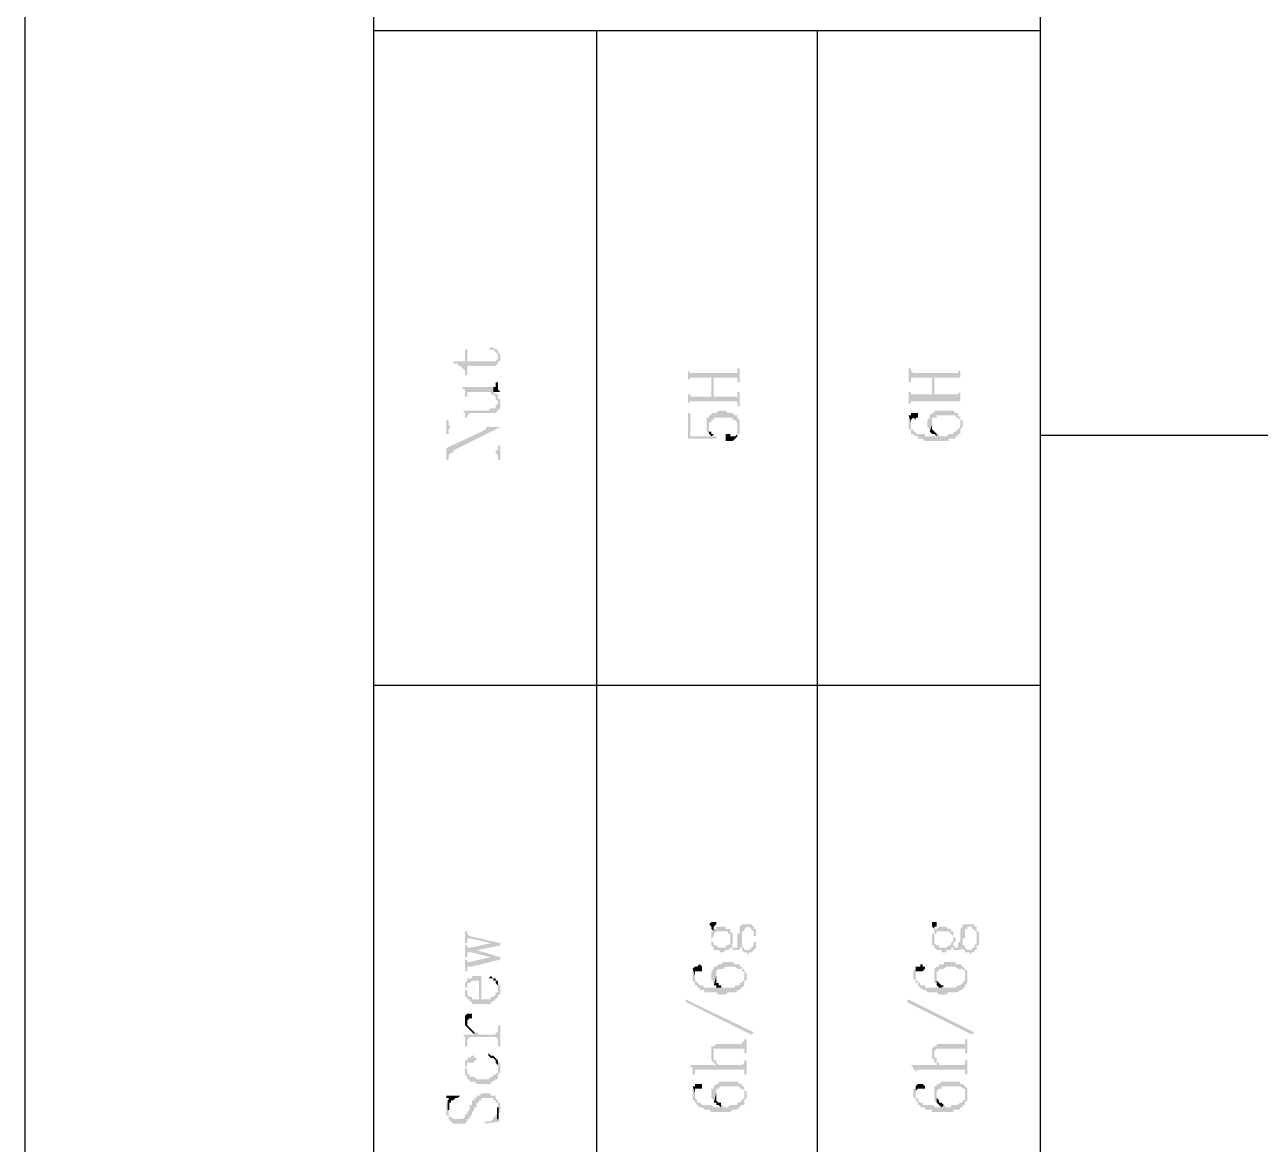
# Model space of a CAD drawing. Header units: inches. Extents: x 3613 to 8393, y -2205 to -794.
# Drawn here: x 3613.22 to 3636.98, y -2041.01 to -2019.47 of the extents above; entities that cross this region are included whole.
import ezdxf

# ---------------------------------------------------------------- set-up
doc = ezdxf.new("R2010")
doc.units = ezdxf.units.IN
doc.header["$MEASUREMENT"] = 0

msp = doc.modelspace()

# ---------------------------------------------------------------- hatches: boundary and pattern name
at = {"transparency": 33554559}
for points in [[(3621.462, -2025.949), (3621.462, -2025.994), (3621.552, -2025.994), (3621.552, -2026.039), (3621.598, -2026.039), (3621.643, -2026.084), (3621.643, -2026.084), (3621.688, -2026.129), (3621.688, -2026.22), (3621.733, -2026.22), (3621.733, -2026.039), (3622.274, -2026.039), (3622.32, -2025.994), (3622.32, -2025.859), (3622.32, -2025.904), (3622.32, -2025.904), (3622.274, -2025.949), (3621.733, -2025.949), (3621.733, -2025.723), (3621.688, -2025.723), (3621.688, -2025.949)], [(3622.139, -2025.723), (3622.229, -2025.723), (3622.274, -2025.768), (3622.274, -2025.768), (3622.32, -2025.813), (3622.32, -2025.994), (3622.32, -2025.949), (3622.365, -2025.949), (3622.365, -2025.859), (3622.365, -2025.813), (3622.32, -2025.768), (3622.32, -2025.723), (3622.274, -2025.723), (3622.229, -2025.678), (3622.184, -2025.678)], [(3625.975, -2026.084), (3625.975, -2026.355), (3625.975, -2026.31), (3625.975, -2026.31), (3626.02, -2026.265), (3626.427, -2026.265), (3626.427, -2026.626), (3626.472, -2026.265), (3626.923, -2026.265), (3626.923, -2026.31), (3626.923, -2026.355), (3626.968, -2026.355), (3626.968, -2026.084), (3626.923, -2026.084), (3626.923, -2026.129), (3626.923, -2026.175), (3626.02, -2026.175), (3625.975, -2026.129)], [(3630.218, -2026.084), (3630.218, -2026.355), (3630.263, -2026.355), (3630.263, -2026.265), (3630.669, -2026.265), (3630.669, -2026.581), (3630.714, -2026.265), (3631.211, -2026.265), (3631.211, -2026.355), (3631.211, -2026.084), (3631.211, -2026.129), (3631.166, -2026.129), (3631.166, -2026.175), (3630.308, -2026.175), (3630.263, -2026.129), (3630.263, -2026.084), (3630.263, -2026.084)], [(3622.229, -2026.445), (3622.229, -2026.536), (3622.365, -2026.536), (3622.32, -2026.49), (3622.32, -2026.445), (3622.32, -2026.355), (3622.274, -2026.355), (3622.274, -2026.4), (3622.274, -2026.445), (3622.274, -2026.445)], [(3625.975, -2026.536), (3625.975, -2026.806), (3625.975, -2026.761), (3625.975, -2026.761), (3626.02, -2026.716), (3626.923, -2026.716), (3626.923, -2026.806), (3626.968, -2026.806), (3626.968, -2026.536), (3626.923, -2026.536), (3626.923, -2026.581), (3626.923, -2026.626), (3626.472, -2026.626), (3626.472, -2026.265), (3626.427, -2026.626), (3626.02, -2026.626), (3626.02, -2026.581), (3625.975, -2026.581), (3625.975, -2026.536)], [(3630.218, -2026.536), (3630.218, -2026.761), (3630.263, -2026.761), (3630.263, -2026.716), (3631.211, -2026.716), (3631.211, -2026.761), (3631.211, -2026.536), (3631.211, -2026.536), (3631.166, -2026.581), (3630.714, -2026.581), (3630.714, -2026.265), (3630.669, -2026.581), (3630.263, -2026.581), (3630.263, -2026.536), (3630.263, -2026.536)], [(3621.643, -2026.445), (3621.643, -2026.49), (3621.688, -2026.49), (3621.688, -2026.536), (3621.688, -2026.626), (3621.733, -2026.626), (3621.733, -2026.581), (3621.733, -2026.536), (3622.184, -2026.536), (3622.184, -2026.581), (3622.229, -2026.581), (3622.274, -2026.626), (3622.274, -2026.671), (3622.274, -2026.671), (3622.32, -2026.716), (3622.32, -2026.761), (3622.32, -2026.581), (3622.274, -2026.581), (3622.229, -2026.536), (3622.229, -2026.445)], [(3621.643, -2026.897), (3621.643, -2026.897), (3621.688, -2026.942), (3621.688, -2026.987), (3621.688, -2027.032), (3621.733, -2027.032), (3621.733, -2026.987), (3621.733, -2026.987), (3621.778, -2026.942), (3622.274, -2026.942), (3622.32, -2026.897), (3622.32, -2026.897), (3622.365, -2026.852), (3622.365, -2026.761), (3622.365, -2026.671), (3622.32, -2026.671), (3622.32, -2026.626), (3622.32, -2026.581), (3622.32, -2026.761), (3622.32, -2026.761), (3622.274, -2026.806), (3622.274, -2026.852), (3622.184, -2026.852), (3622.139, -2026.897)], [(3621.327, -2027.077), (3621.327, -2027.348), (3621.372, -2027.348), (3621.372, -2027.258), (3621.372, -2027.258), (3621.417, -2027.213), (3622.094, -2027.213), (3622.094, -2027.258), (3622.365, -2027.213), (3621.417, -2027.213), (3621.372, -2027.167), (3621.372, -2027.077)], [(3625.975, -2026.942), (3625.975, -2027.438), (3626.517, -2027.438), (3626.517, -2027.393), (3626.472, -2027.393), (3626.472, -2027.348), (3626.427, -2027.393), (3626.02, -2027.393), (3626.02, -2026.942)], [(3626.336, -2027.167), (3626.336, -2027.213), (3626.336, -2027.303), (3626.336, -2027.303), (3626.382, -2027.348), (3626.382, -2027.167), (3626.382, -2027.122), (3626.427, -2027.122), (3626.427, -2027.077), (3626.472, -2027.077), (3626.472, -2027.032), (3626.833, -2027.032), (3626.833, -2027.077), (3626.878, -2027.077), (3626.923, -2027.122), (3626.923, -2027.167), (3626.923, -2027.348), (3626.968, -2027.348), (3626.968, -2027.258), (3626.968, -2027.167), (3626.968, -2027.077), (3626.968, -2027.077), (3626.923, -2027.032), (3626.923, -2026.987), (3626.878, -2026.987), (3626.833, -2026.942), (3626.743, -2026.942), (3626.697, -2026.897), (3626.562, -2026.897), (3626.517, -2026.942), (3626.427, -2026.942), (3626.427, -2026.987), (3626.382, -2026.987), (3626.382, -2027.032), (3626.336, -2027.032), (3626.336, -2027.122), (3626.336, -2027.122)], [(3630.218, -2026.987), (3630.263, -2027.122), (3630.263, -2027.077), (3630.263, -2027.077), (3630.308, -2027.032), (3630.308, -2027.032), (3630.353, -2027.077), (3630.353, -2027.032), (3630.398, -2027.032), (3630.398, -2026.987), (3630.398, -2026.942), (3630.263, -2026.942), (3630.263, -2026.987)], [(3630.218, -2027.122), (3630.218, -2027.213), (3630.218, -2027.258), (3630.263, -2027.258), (3630.263, -2027.348), (3630.308, -2027.348), (3630.353, -2027.393), (3630.398, -2027.393), (3630.398, -2027.438), (3630.489, -2027.438), (3630.534, -2027.483), (3630.985, -2027.483), (3630.985, -2027.438), (3631.12, -2027.438), (3631.12, -2027.393), (3631.166, -2027.393), (3631.166, -2027.348), (3631.211, -2027.348), (3631.211, -2027.167), (3631.211, -2027.213), (3631.211, -2027.213), (3631.166, -2027.258), (3631.166, -2027.258), (3631.12, -2027.303), (3631.075, -2027.303), (3631.075, -2027.348), (3630.985, -2027.348), (3630.94, -2027.393), (3630.804, -2027.393), (3630.804, -2027.348), (3630.759, -2027.348), (3630.759, -2027.393), (3630.534, -2027.393), (3630.534, -2027.348), (3630.353, -2027.348), (3630.353, -2027.303), (3630.308, -2027.303), (3630.308, -2027.258), (3630.263, -2027.258), (3630.263, -2027.167), (3630.263, -2027.122), (3630.218, -2026.987), (3630.218, -2027.077), (3630.218, -2027.077)], [(3630.579, -2027.167), (3630.579, -2027.213), (3630.579, -2027.213), (3630.624, -2027.258), (3630.624, -2027.303), (3630.624, -2027.303), (3630.669, -2027.167), (3630.669, -2027.122), (3630.669, -2027.032), (3630.759, -2027.032), (3630.759, -2026.987), (3631.12, -2026.987), (3631.12, -2027.032), (3631.166, -2027.032), (3631.211, -2027.077), (3631.211, -2027.122), (3631.211, -2027.303), (3631.211, -2027.258), (3631.256, -2027.213), (3631.256, -2027.167), (3631.256, -2027.077), (3631.211, -2027.077), (3631.211, -2027.032), (3631.211, -2027.032), (3631.166, -2026.987), (3631.166, -2026.942), (3631.12, -2026.942), (3631.075, -2026.897), (3630.714, -2026.897), (3630.714, -2026.942), (3630.669, -2026.942), (3630.624, -2026.987), (3630.624, -2027.032), (3630.579, -2027.077), (3630.579, -2027.122)], [(3621.327, -2027.619), (3621.327, -2027.844), (3621.372, -2027.844), (3621.372, -2027.754), (3621.372, -2027.754), (3621.417, -2027.709), (3621.462, -2027.664), (3622.365, -2027.213), (3622.094, -2027.258)], [(3626.382, -2027.348), (3626.382, -2027.348), (3626.427, -2027.393), (3626.427, -2027.393), (3626.472, -2027.348), (3626.427, -2027.348), (3626.427, -2027.303), (3626.382, -2027.303), (3626.382, -2027.213), (3626.382, -2027.213)], [(3626.697, -2027.438), (3626.697, -2027.483), (3626.833, -2027.483), (3626.878, -2027.438), (3626.878, -2027.438), (3626.923, -2027.393), (3626.923, -2027.213), (3626.923, -2027.258), (3626.923, -2027.348), (3626.923, -2027.348), (3626.878, -2027.393), (3626.788, -2027.393), (3626.788, -2027.348), (3626.697, -2027.348), (3626.697, -2027.393)], [(3630.624, -2027.303), (3630.669, -2027.348), (3630.714, -2027.348), (3630.759, -2027.393), (3630.759, -2027.348), (3630.759, -2027.348), (3630.714, -2027.303), (3630.714, -2027.303), (3630.669, -2027.258), (3630.669, -2027.167), (3630.669, -2027.167)], [(3621.417, -2027.709), (3622.274, -2027.709), (3622.32, -2027.754), (3622.32, -2027.844), (3622.365, -2027.844), (3622.365, -2027.574), (3622.32, -2027.574), (3622.32, -2027.664), (3622.274, -2027.664), (3622.274, -2027.709), (3621.462, -2027.709), (3621.462, -2027.664)], [(3626.382, -2036.781), (3626.382, -2036.781), (3626.427, -2036.826), (3626.427, -2036.871), (3626.472, -2036.916), (3626.472, -2036.826), (3626.472, -2036.826), (3626.517, -2036.781), (3626.517, -2036.735), (3626.427, -2036.735)], [(3626.427, -2037.187), (3626.472, -2037.232), (3626.472, -2037.277), (3626.562, -2037.277), (3626.607, -2037.322), (3626.652, -2037.322), (3626.697, -2037.277), (3626.743, -2037.277), (3626.788, -2037.232), (3626.833, -2037.232), (3626.833, -2037.277), (3626.968, -2037.277), (3626.968, -2037.232), (3627.013, -2037.232), (3627.013, -2037.277), (3627.013, -2037.277), (3627.059, -2037.322), (3627.104, -2037.322), (3627.149, -2037.367), (3627.149, -2037.322), (3627.194, -2037.322), (3627.239, -2037.277), (3627.239, -2037.277), (3627.284, -2037.232), (3627.284, -2037.187), (3627.284, -2037.051), (3627.284, -2037.006), (3627.284, -2036.916), (3627.284, -2036.871), (3627.284, -2037.051), (3627.284, -2037.097), (3627.239, -2037.142), (3627.239, -2037.187), (3627.239, -2037.187), (3627.194, -2037.232), (3627.194, -2037.232), (3627.149, -2037.277), (3627.059, -2037.277), (3627.059, -2037.232), (3627.013, -2037.232), (3627.013, -2037.187), (3627.013, -2036.781), (3626.968, -2036.826), (3626.968, -2036.916), (3626.968, -2036.961), (3626.923, -2036.961), (3626.923, -2037.051), (3626.923, -2037.097), (3626.923, -2037.187), (3626.923, -2037.232), (3626.833, -2037.232), (3626.833, -2037.187), (3626.788, -2037.187), (3626.788, -2037.051), (3626.788, -2037.097), (3626.788, -2037.142), (3626.788, -2037.142), (3626.743, -2037.187), (3626.697, -2037.187), (3626.697, -2037.232), (3626.562, -2037.232), (3626.517, -2037.187), (3626.472, -2037.187), (3626.472, -2037.142), (3626.472, -2037.142), (3626.427, -2037.097), (3626.427, -2037.051)], [(3626.427, -2037.051), (3626.427, -2037.097), (3626.427, -2037.187), (3626.427, -2037.051), (3626.427, -2037.051), (3626.472, -2037.006), (3626.472, -2036.961), (3626.472, -2036.961), (3626.517, -2036.916), (3626.743, -2036.916), (3626.743, -2036.961), (3626.788, -2036.961), (3626.788, -2037.051), (3626.788, -2037.187), (3626.833, -2037.142), (3626.833, -2037.051), (3626.833, -2036.961), (3626.833, -2036.961), (3626.788, -2036.916), (3626.788, -2036.871), (3626.697, -2036.871), (3626.697, -2036.826), (3626.517, -2036.826), (3626.517, -2036.871), (3626.472, -2036.871), (3626.472, -2036.826), (3626.472, -2036.916), (3626.427, -2036.916), (3626.427, -2036.961)], [(3627.013, -2036.781), (3627.013, -2037.187), (3627.013, -2037.142), (3627.013, -2037.051), (3627.013, -2037.006), (3627.013, -2036.916), (3627.059, -2036.916), (3627.059, -2036.871), (3627.059, -2036.871), (3627.104, -2036.826), (3627.149, -2036.826), (3627.194, -2036.871), (3627.194, -2036.871), (3627.239, -2036.916), (3627.239, -2037.006), (3627.284, -2037.006), (3627.284, -2037.051), (3627.284, -2036.871), (3627.239, -2036.871), (3627.239, -2036.826), (3627.239, -2036.826), (3627.194, -2036.781)], [(3630.669, -2036.781), (3630.669, -2036.826), (3630.669, -2036.826), (3630.714, -2036.871), (3630.714, -2036.916), (3630.714, -2036.826), (3630.759, -2036.826), (3630.759, -2036.781), (3630.759, -2036.735), (3630.669, -2036.735)], [(3630.669, -2037.051), (3630.669, -2037.097), (3630.669, -2037.187), (3630.714, -2037.187), (3630.714, -2037.051), (3630.714, -2036.961), (3630.759, -2036.961), (3630.759, -2036.916), (3630.985, -2036.916), (3631.03, -2036.961), (3631.03, -2036.961), (3631.075, -2037.006), (3631.075, -2037.051), (3631.075, -2037.187), (3631.075, -2037.142), (3631.075, -2037.142), (3631.12, -2037.097), (3631.12, -2037.051), (3631.12, -2037.051), (3631.075, -2037.006), (3631.075, -2036.961), (3631.075, -2036.916), (3631.03, -2036.916), (3631.03, -2036.871), (3630.985, -2036.871), (3630.94, -2036.826), (3630.804, -2036.826), (3630.759, -2036.871), (3630.714, -2036.871), (3630.714, -2036.826), (3630.714, -2036.916), (3630.714, -2036.961), (3630.669, -2036.961)], [(3630.714, -2037.187), (3630.714, -2037.232), (3630.714, -2037.232), (3630.759, -2037.277), (3630.85, -2037.277), (3630.85, -2037.322), (3630.94, -2037.322), (3630.94, -2037.277), (3631.03, -2037.277), (3631.03, -2037.232), (3631.075, -2037.232), (3631.075, -2037.277), (3631.211, -2037.277), (3631.256, -2037.232), (3631.256, -2037.277), (3631.301, -2037.277), (3631.301, -2037.322), (3631.391, -2037.322), (3631.391, -2037.367), (3631.436, -2037.322), (3631.481, -2037.322), (3631.481, -2037.277), (3631.527, -2037.277), (3631.527, -2037.232), (3631.527, -2037.187), (3631.572, -2037.187), (3631.572, -2037.051), (3631.572, -2037.006), (3631.572, -2036.916), (3631.527, -2036.916), (3631.527, -2036.871), (3631.527, -2037.051), (3631.527, -2037.142), (3631.527, -2037.142), (3631.481, -2037.187), (3631.481, -2037.232), (3631.436, -2037.232), (3631.436, -2037.277), (3631.346, -2037.277), (3631.301, -2037.232), (3631.301, -2037.187), (3631.256, -2037.187), (3631.256, -2036.781), (3631.256, -2036.826), (3631.256, -2036.826), (3631.211, -2036.871), (3631.211, -2036.916), (3631.211, -2036.961), (3631.211, -2037.051), (3631.211, -2037.097), (3631.211, -2037.097), (3631.166, -2037.142), (3631.166, -2037.187), (3631.166, -2037.232), (3631.12, -2037.232), (3631.075, -2037.187), (3631.075, -2037.051), (3631.075, -2037.097), (3631.075, -2037.097), (3631.03, -2037.142), (3631.03, -2037.187), (3630.985, -2037.187), (3630.94, -2037.232), (3630.804, -2037.232), (3630.804, -2037.187), (3630.759, -2037.187), (3630.714, -2037.142), (3630.714, -2037.051)], [(3631.256, -2036.781), (3631.256, -2037.187), (3631.256, -2037.142), (3631.256, -2037.051), (3631.301, -2037.051), (3631.301, -2037.006), (3631.301, -2036.916), (3631.301, -2036.871), (3631.346, -2036.871), (3631.346, -2036.826), (3631.436, -2036.826), (3631.436, -2036.871), (3631.481, -2036.871), (3631.481, -2036.916), (3631.527, -2036.916), (3631.527, -2037.006), (3631.527, -2037.051), (3631.527, -2036.871), (3631.527, -2036.826), (3631.481, -2036.826), (3631.481, -2036.781), (3631.301, -2036.781)], [(3621.688, -2036.916), (3621.688, -2037.142), (3621.733, -2037.142), (3621.733, -2037.097), (3621.733, -2037.051), (3621.778, -2037.051), (3622.184, -2037.142), (3622.184, -2037.142), (3622.365, -2037.187), (3622.365, -2037.142), (3621.778, -2037.006), (3621.778, -2037.006), (3621.733, -2036.961), (3621.733, -2036.916)], [(3621.688, -2037.187), (3621.688, -2037.412), (3621.733, -2037.412), (3621.733, -2037.367), (3621.733, -2037.322), (3621.823, -2037.322), (3621.913, -2037.277), (3622.365, -2037.187), (3622.184, -2037.142), (3621.778, -2037.232), (3621.733, -2037.232), (3621.733, -2037.187), (3621.733, -2037.187)], [(3621.823, -2037.322), (3622.184, -2037.412), (3622.184, -2037.412), (3622.365, -2037.458), (3622.365, -2037.412), (3621.913, -2037.277)], [(3621.688, -2037.458), (3621.688, -2037.683), (3621.733, -2037.683), (3621.733, -2037.638), (3621.733, -2037.593), (3621.823, -2037.593), (3622.365, -2037.458), (3622.184, -2037.412), (3621.778, -2037.503), (3621.733, -2037.503), (3621.733, -2037.458), (3621.733, -2037.458)], [(3626.066, -2037.638), (3626.111, -2037.773), (3626.111, -2037.728), (3626.111, -2037.683), (3626.246, -2037.683), (3626.246, -2037.638), (3626.246, -2037.593), (3626.246, -2037.593), (3626.201, -2037.548), (3626.201, -2037.548), (3626.156, -2037.593), (3626.111, -2037.593)], [(3626.427, -2037.773), (3626.427, -2037.864), (3626.472, -2037.864), (3626.472, -2037.909), (3626.472, -2037.954), (3626.517, -2037.773), (3626.517, -2037.683), (3626.517, -2037.683), (3626.562, -2037.638), (3626.652, -2037.638), (3626.697, -2037.593), (3626.878, -2037.593), (3626.923, -2037.638), (3627.013, -2037.638), (3627.013, -2037.683), (3627.059, -2037.683), (3627.059, -2037.773), (3627.059, -2037.954), (3627.059, -2037.864), (3627.104, -2037.864), (3627.104, -2037.773), (3627.104, -2037.728), (3627.104, -2037.728), (3627.059, -2037.683), (3627.059, -2037.638), (3627.013, -2037.638), (3627.013, -2037.593), (3626.968, -2037.593), (3626.968, -2037.548), (3626.878, -2037.548), (3626.833, -2037.503), (3626.652, -2037.503), (3626.607, -2037.548), (3626.562, -2037.548), (3626.517, -2037.593), (3626.472, -2037.593), (3626.472, -2037.638), (3626.472, -2037.638), (3626.427, -2037.683), (3626.427, -2037.728), (3626.427, -2037.728)], [(3630.353, -2037.638), (3630.353, -2037.773), (3630.353, -2037.728), (3630.353, -2037.683), (3630.489, -2037.683), (3630.534, -2037.638), (3630.534, -2037.593), (3630.489, -2037.593), (3630.489, -2037.548), (3630.443, -2037.548), (3630.443, -2037.593), (3630.353, -2037.593)], [(3630.714, -2037.773), (3630.714, -2037.864), (3630.714, -2037.909), (3630.759, -2037.909), (3630.759, -2037.954), (3630.759, -2037.773), (3630.759, -2037.683), (3630.804, -2037.683), (3630.804, -2037.638), (3630.895, -2037.638), (3630.94, -2037.593), (3631.12, -2037.593), (3631.166, -2037.638), (3631.256, -2037.638), (3631.301, -2037.683), (3631.301, -2037.773), (3631.301, -2037.954), (3631.346, -2037.909), (3631.346, -2037.864), (3631.346, -2037.773), (3631.346, -2037.728), (3631.346, -2037.683), (3631.346, -2037.683), (3631.301, -2037.638), (3631.301, -2037.638), (3631.256, -2037.593), (3631.256, -2037.593), (3631.211, -2037.548), (3631.12, -2037.548), (3631.12, -2037.503), (3630.895, -2037.503), (3630.895, -2037.548), (3630.804, -2037.548), (3630.804, -2037.593), (3630.759, -2037.593), (3630.714, -2037.638), (3630.714, -2037.728), (3630.714, -2037.728)], [(3621.688, -2037.909), (3621.688, -2038.044), (3621.688, -2037.999), (3621.733, -2037.999), (3621.733, -2037.954), (3621.733, -2037.909), (3621.778, -2037.909), (3621.823, -2037.864), (3621.959, -2037.864), (3621.959, -2038.225), (3622.004, -2038.315), (3622.184, -2038.315), (3622.184, -2038.27), (3622.229, -2038.27), (3622.274, -2038.225), (3622.274, -2038.225), (3622.32, -2038.18), (3622.32, -2038.135), (3622.365, -2038.135), (3622.365, -2038.044), (3622.365, -2037.999), (3622.365, -2037.954), (3622.32, -2037.909), (3622.32, -2037.864), (3622.32, -2037.999), (3622.32, -2038.089), (3622.274, -2038.089), (3622.274, -2038.135), (3622.274, -2038.135), (3622.229, -2038.18), (3622.184, -2038.18), (3622.184, -2038.225), (3622.004, -2038.225), (3622.004, -2037.773), (3621.823, -2037.773), (3621.823, -2037.819), (3621.733, -2037.819), (3621.733, -2037.864), (3621.733, -2037.864)], [(3622.139, -2037.819), (3622.229, -2037.819), (3622.229, -2037.864), (3622.274, -2037.864), (3622.274, -2037.909), (3622.274, -2037.909), (3622.32, -2037.954), (3622.32, -2037.999), (3622.32, -2037.864), (3622.274, -2037.864), (3622.274, -2037.819), (3622.229, -2037.819), (3622.184, -2037.773), (3622.184, -2037.773)], [(3626.066, -2037.728), (3626.066, -2037.819), (3626.066, -2037.864), (3626.066, -2037.864), (3626.111, -2037.909), (3626.111, -2037.954), (3626.156, -2037.954), (3626.156, -2037.999), (3626.201, -2037.999), (3626.201, -2038.044), (3626.291, -2038.044), (3626.291, -2038.089), (3626.517, -2038.089), (3626.562, -2038.135), (3626.697, -2038.135), (3626.743, -2038.089), (3626.923, -2038.089), (3626.923, -2038.044), (3626.968, -2038.044), (3627.013, -2037.999), (3627.013, -2037.999), (3627.059, -2037.954), (3627.059, -2037.773), (3627.059, -2037.819), (3627.059, -2037.864), (3627.013, -2037.864), (3627.013, -2037.909), (3626.968, -2037.909), (3626.968, -2037.954), (3626.878, -2037.954), (3626.878, -2037.999), (3626.652, -2037.999), (3626.607, -2037.954), (3626.607, -2037.999), (3626.291, -2037.999), (3626.246, -2037.954), (3626.201, -2037.954), (3626.156, -2037.909), (3626.156, -2037.909), (3626.111, -2037.864), (3626.111, -2037.773), (3626.111, -2037.773), (3626.066, -2037.638)], [(3626.472, -2037.954), (3626.517, -2037.954), (3626.517, -2037.999), (3626.607, -2037.999), (3626.607, -2037.954), (3626.562, -2037.954), (3626.562, -2037.909), (3626.517, -2037.909), (3626.517, -2037.819), (3626.517, -2037.773)], [(3630.308, -2037.728), (3630.308, -2037.819), (3630.308, -2037.819), (3630.353, -2037.864), (3630.353, -2037.909), (3630.398, -2037.909), (3630.398, -2037.954), (3630.398, -2037.954), (3630.443, -2037.999), (3630.443, -2037.999), (3630.489, -2038.044), (3630.534, -2038.044), (3630.579, -2038.089), (3630.759, -2038.089), (3630.804, -2038.135), (3630.94, -2038.135), (3630.985, -2038.089), (3631.166, -2038.089), (3631.211, -2038.044), (3631.256, -2038.044), (3631.256, -2037.999), (3631.301, -2037.999), (3631.301, -2037.954), (3631.301, -2037.773), (3631.301, -2037.819), (3631.301, -2037.864), (3631.301, -2037.864), (3631.256, -2037.909), (3631.256, -2037.909), (3631.211, -2037.954), (3631.166, -2037.954), (3631.12, -2037.999), (3630.895, -2037.999), (3630.895, -2037.954), (3630.85, -2037.999), (3630.534, -2037.999), (3630.534, -2037.954), (3630.443, -2037.954), (3630.443, -2037.909), (3630.398, -2037.909), (3630.398, -2037.864), (3630.353, -2037.864), (3630.353, -2037.773), (3630.353, -2037.638), (3630.353, -2037.638), (3630.308, -2037.683)], [(3630.759, -2037.954), (3630.759, -2037.954), (3630.804, -2037.999), (3630.85, -2037.999), (3630.895, -2037.954), (3630.85, -2037.954), (3630.804, -2037.909), (3630.804, -2037.909), (3630.759, -2037.864), (3630.759, -2037.819), (3630.759, -2037.773)], [(3621.688, -2038.044), (3621.688, -2038.135), (3621.688, -2038.18), (3621.733, -2038.18), (3621.733, -2038.225), (3621.778, -2038.225), (3621.778, -2038.27), (3621.823, -2038.27), (3621.823, -2038.315), (3622.004, -2038.315), (3621.959, -2038.225), (3621.823, -2038.225), (3621.823, -2038.18), (3621.778, -2038.18), (3621.733, -2038.135), (3621.733, -2038.044), (3621.688, -2038.044), (3621.688, -2037.909), (3621.688, -2037.954), (3621.688, -2037.999)], [(3627.239, -2038.857), (3627.194, -2038.902), (3625.93, -2038.27), (3625.93, -2038.225)], [(3631.481, -2038.857), (3631.436, -2038.902), (3630.173, -2038.27), (3630.218, -2038.225)], [(3621.688, -2038.631), (3621.688, -2038.676), (3621.688, -2038.721), (3621.733, -2038.766), (3621.733, -2038.631), (3621.733, -2038.631), (3621.778, -2038.586), (3621.823, -2038.586), (3621.823, -2038.541), (3621.823, -2038.496), (3621.733, -2038.496), (3621.688, -2038.541), (3621.688, -2038.586)], [(3621.643, -2038.902), (3621.643, -2038.902), (3621.688, -2038.947), (3621.688, -2038.992), (3621.688, -2039.082), (3621.688, -2039.127), (3621.733, -2039.127), (3621.733, -2038.992), (3621.733, -2038.992), (3621.778, -2038.947), (3622.274, -2038.947), (3622.32, -2038.992), (3622.32, -2039.127), (3622.365, -2039.127), (3622.365, -2038.721), (3622.32, -2038.721), (3622.32, -2038.857), (3622.274, -2038.857), (3622.274, -2038.902), (3621.959, -2038.902), (3621.913, -2038.857), (3621.868, -2038.857), (3621.868, -2038.902)], [(3621.733, -2038.766), (3621.733, -2038.766), (3621.778, -2038.812), (3621.778, -2038.812), (3621.823, -2038.857), (3621.823, -2038.857), (3621.868, -2038.902), (3621.868, -2038.857), (3621.868, -2038.857), (3621.823, -2038.812), (3621.823, -2038.812), (3621.778, -2038.766), (3621.778, -2038.766), (3621.733, -2038.721), (3621.733, -2038.676), (3621.733, -2038.631)], [(3626.427, -2039.263), (3626.427, -2039.308), (3626.427, -2039.398), (3626.427, -2039.398), (3626.472, -2039.443), (3626.472, -2039.443), (3626.517, -2039.489), (3626.517, -2039.443), (3626.517, -2039.398), (3626.472, -2039.398), (3626.472, -2039.353), (3626.472, -2039.127), (3626.427, -2039.127), (3626.427, -2039.173), (3626.427, -2039.218)], [(3626.472, -2039.127), (3626.472, -2039.263), (3626.472, -2039.218), (3626.472, -2039.173), (3627.059, -2039.173), (3627.059, -2039.263), (3627.104, -2039.263), (3627.104, -2038.992), (3627.059, -2038.992), (3627.059, -2039.037), (3627.013, -2039.037), (3627.013, -2039.082), (3626.517, -2039.082)], [(3630.669, -2039.263), (3630.669, -2039.308), (3630.669, -2039.353), (3630.714, -2039.398), (3630.714, -2039.443), (3630.759, -2039.443), (3630.759, -2039.489), (3630.804, -2039.489), (3630.804, -2039.443), (3630.759, -2039.443), (3630.759, -2039.398), (3630.759, -2039.353), (3630.714, -2039.353), (3630.714, -2039.127), (3630.714, -2039.127), (3630.669, -2039.173), (3630.669, -2039.218)], [(3630.714, -2039.127), (3630.714, -2039.263), (3630.714, -2039.218), (3630.714, -2039.218), (3630.759, -2039.173), (3631.301, -2039.173), (3631.301, -2039.263), (3631.346, -2039.263), (3631.346, -2038.992), (3631.301, -2038.992), (3631.301, -2039.037), (3631.301, -2039.082), (3630.759, -2039.082), (3630.759, -2039.127)], [(3621.688, -2039.534), (3621.688, -2039.624), (3621.688, -2039.669), (3621.688, -2039.534), (3621.688, -2039.534), (3621.733, -2039.489), (3621.733, -2039.443), (3621.868, -2039.443), (3621.868, -2039.398), (3621.913, -2039.398), (3621.913, -2039.353), (3621.868, -2039.353), (3621.868, -2039.308), (3621.823, -2039.308), (3621.778, -2039.353), (3621.733, -2039.353), (3621.733, -2039.398), (3621.688, -2039.398), (3621.688, -2039.489), (3621.688, -2039.489)], [(3621.688, -2039.669), (3621.733, -2039.714), (3621.733, -2039.759), (3621.778, -2039.759), (3621.778, -2039.804), (3621.868, -2039.804), (3621.913, -2039.85), (3622.184, -2039.85), (3622.184, -2039.804), (3622.229, -2039.804), (3622.274, -2039.759), (3622.32, -2039.759), (3622.32, -2039.714), (3622.32, -2039.669), (3622.365, -2039.624), (3622.365, -2039.534), (3622.365, -2039.443), (3622.32, -2039.443), (3622.32, -2039.398), (3622.32, -2039.534), (3622.32, -2039.579), (3622.32, -2039.624), (3622.274, -2039.669), (3622.229, -2039.669), (3622.229, -2039.714), (3622.184, -2039.714), (3622.139, -2039.759), (3621.913, -2039.759), (3621.868, -2039.714), (3621.778, -2039.714), (3621.778, -2039.669), (3621.733, -2039.669), (3621.733, -2039.624), (3621.733, -2039.579), (3621.688, -2039.534)], [(3622.139, -2039.308), (3622.139, -2039.308), (3622.184, -2039.353), (3622.229, -2039.353), (3622.274, -2039.398), (3622.274, -2039.443), (3622.32, -2039.489), (3622.32, -2039.534), (3622.32, -2039.398), (3622.274, -2039.353), (3622.274, -2039.353), (3622.229, -2039.308), (3622.184, -2039.308), (3622.139, -2039.263)], [(3626.02, -2039.489), (3626.02, -2039.534), (3626.066, -2039.534), (3626.066, -2039.579), (3626.066, -2039.669), (3626.111, -2039.669), (3626.111, -2039.624), (3626.111, -2039.579), (3627.059, -2039.579), (3627.059, -2039.669), (3627.104, -2039.669), (3627.104, -2039.398), (3627.059, -2039.398), (3627.059, -2039.443), (3627.059, -2039.443), (3627.013, -2039.489), (3626.562, -2039.489), (3626.517, -2039.443), (3626.517, -2039.489)], [(3630.263, -2039.489), (3630.263, -2039.489), (3630.308, -2039.534), (3630.308, -2039.579), (3630.353, -2039.579), (3630.353, -2039.669), (3630.353, -2039.624), (3630.353, -2039.624), (3630.398, -2039.579), (3631.301, -2039.579), (3631.301, -2039.669), (3631.346, -2039.669), (3631.346, -2039.398), (3631.301, -2039.398), (3631.301, -2039.443), (3631.301, -2039.489), (3630.804, -2039.489), (3630.804, -2039.443), (3630.804, -2039.489)], [(3626.066, -2039.895), (3626.111, -2040.03), (3626.111, -2039.985), (3626.111, -2039.94), (3626.246, -2039.94), (3626.246, -2039.895), (3626.246, -2039.85), (3626.111, -2039.85), (3626.111, -2039.895)], [(3626.066, -2040.03), (3626.066, -2040.12), (3626.066, -2040.166), (3626.111, -2040.166), (3626.111, -2040.211), (3626.111, -2040.211), (3626.156, -2040.256), (3626.156, -2040.256), (3626.201, -2040.301), (3626.246, -2040.301), (3626.291, -2040.346), (3626.382, -2040.346), (3626.427, -2040.391), (3626.788, -2040.391), (3626.833, -2040.346), (3626.923, -2040.346), (3626.968, -2040.301), (3626.968, -2040.301), (3627.013, -2040.256), (3627.059, -2040.256), (3627.059, -2040.075), (3627.059, -2040.12), (3627.059, -2040.12), (3627.013, -2040.166), (3627.013, -2040.166), (3626.968, -2040.211), (3626.923, -2040.211), (3626.923, -2040.256), (3626.788, -2040.256), (3626.743, -2040.301), (3626.652, -2040.301), (3626.652, -2040.256), (3626.607, -2040.256), (3626.607, -2040.301), (3626.472, -2040.301), (3626.427, -2040.256), (3626.246, -2040.256), (3626.201, -2040.211), (3626.156, -2040.211), (3626.156, -2040.166), (3626.111, -2040.12), (3626.111, -2040.075), (3626.111, -2040.03), (3626.066, -2039.895), (3626.066, -2039.94), (3626.066, -2039.985)], [(3626.427, -2040.03), (3626.427, -2040.12), (3626.427, -2040.12), (3626.472, -2040.166), (3626.472, -2040.211), (3626.472, -2040.211), (3626.517, -2040.03), (3626.517, -2039.985), (3626.517, -2039.94), (3626.562, -2039.94), (3626.607, -2039.895), (3626.968, -2039.895), (3626.968, -2039.94), (3627.013, -2039.94), (3627.059, -2039.985), (3627.059, -2040.211), (3627.059, -2040.166), (3627.059, -2040.166), (3627.104, -2040.12), (3627.104, -2040.03), (3627.104, -2039.985), (3627.059, -2039.985), (3627.059, -2039.895), (3627.013, -2039.895), (3627.013, -2039.85), (3626.968, -2039.85), (3626.923, -2039.804), (3626.562, -2039.804), (3626.562, -2039.85), (3626.517, -2039.85), (3626.472, -2039.895), (3626.472, -2039.94), (3626.427, -2039.94)], [(3630.308, -2040.03), (3630.308, -2040.12), (3630.353, -2040.12), (3630.353, -2040.166), (3630.353, -2040.166), (3630.398, -2040.211), (3630.398, -2040.256), (3630.443, -2040.256), (3630.443, -2040.301), (3630.534, -2040.301), (3630.534, -2040.346), (3630.669, -2040.346), (3630.669, -2040.391), (3631.075, -2040.391), (3631.075, -2040.346), (3631.211, -2040.346), (3631.211, -2040.301), (3631.256, -2040.301), (3631.256, -2040.256), (3631.301, -2040.256), (3631.301, -2040.075), (3631.301, -2040.12), (3631.301, -2040.166), (3631.256, -2040.166), (3631.256, -2040.211), (3631.211, -2040.211), (3631.166, -2040.256), (3631.03, -2040.256), (3631.03, -2040.301), (3630.94, -2040.301), (3630.895, -2040.256), (3630.895, -2040.256), (3630.85, -2040.301), (3630.714, -2040.301), (3630.714, -2040.256), (3630.489, -2040.256), (3630.489, -2040.211), (3630.443, -2040.211), (3630.398, -2040.166), (3630.398, -2040.12), (3630.353, -2040.12), (3630.353, -2040.075), (3630.353, -2039.895), (3630.353, -2039.94), (3630.308, -2039.94), (3630.308, -2039.985)], [(3630.353, -2039.895), (3630.353, -2040.03), (3630.353, -2039.985), (3630.353, -2039.985), (3630.398, -2039.94), (3630.534, -2039.94), (3630.534, -2039.895), (3630.534, -2039.895), (3630.489, -2039.85), (3630.398, -2039.85)], [(3630.714, -2040.03), (3630.714, -2040.12), (3630.714, -2040.166), (3630.714, -2040.166), (3630.759, -2040.211), (3630.759, -2040.03), (3630.759, -2039.985), (3630.759, -2039.985), (3630.804, -2039.94), (3630.85, -2039.94), (3630.85, -2039.895), (3631.211, -2039.895), (3631.256, -2039.94), (3631.301, -2039.94), (3631.301, -2039.985), (3631.301, -2040.211), (3631.346, -2040.166), (3631.346, -2040.12), (3631.346, -2040.03), (3631.346, -2039.985), (3631.346, -2039.94), (3631.301, -2039.895), (3631.301, -2039.895), (3631.256, -2039.85), (3631.211, -2039.85), (3631.211, -2039.804), (3630.85, -2039.804), (3630.804, -2039.85), (3630.759, -2039.85), (3630.759, -2039.895), (3630.714, -2039.895), (3630.714, -2039.94)], [(3621.327, -2040.346), (3621.327, -2040.436), (3621.327, -2040.436), (3621.372, -2040.481), (3621.372, -2040.527), (3621.372, -2040.527), (3621.417, -2040.572), (3621.417, -2040.572), (3621.462, -2040.617), (3621.688, -2040.617), (3621.733, -2040.572), (3621.733, -2040.527), (3621.778, -2040.527), (3621.778, -2040.481), (3621.778, -2040.481), (3621.823, -2040.436), (3621.823, -2040.391), (3621.868, -2040.346), (3621.868, -2040.301), (3621.913, -2040.301), (3621.913, -2040.211), (3621.959, -2040.211), (3621.959, -2040.166), (3622.004, -2040.166), (3622.004, -2040.12), (3622.229, -2040.12), (3622.229, -2040.166), (3622.274, -2040.166), (3622.274, -2040.211), (3622.32, -2040.211), (3622.32, -2040.301), (3622.32, -2040.481), (3622.32, -2040.436), (3622.365, -2040.391), (3622.365, -2040.301), (3622.365, -2040.211), (3622.32, -2040.211), (3622.32, -2040.166), (3622.32, -2040.166), (3622.274, -2040.12), (3622.274, -2040.075), (3622.184, -2040.075), (3622.184, -2040.03), (3622.004, -2040.03), (3621.959, -2040.075), (3621.913, -2040.075), (3621.913, -2040.12), (3621.868, -2040.12), (3621.868, -2040.166), (3621.823, -2040.166), (3621.823, -2040.256), (3621.778, -2040.256), (3621.778, -2040.346), (3621.733, -2040.391), (3621.733, -2040.436), (3621.688, -2040.436), (3621.688, -2040.481), (3621.688, -2040.481), (3621.643, -2040.527), (3621.462, -2040.527), (3621.417, -2040.481), (3621.372, -2040.481), (3621.372, -2040.391), (3621.372, -2040.211), (3621.327, -2040.211), (3621.327, -2040.301), (3621.327, -2040.301)], [(3621.327, -2040.075), (3621.327, -2040.12), (3621.372, -2040.12), (3621.372, -2040.301), (3621.372, -2040.211), (3621.417, -2040.211), (3621.417, -2040.166), (3621.462, -2040.166), (3621.507, -2040.12), (3621.552, -2040.12), (3621.598, -2040.075), (3621.552, -2040.075)], [(3626.472, -2040.211), (3626.517, -2040.211), (3626.517, -2040.256), (3626.562, -2040.256), (3626.607, -2040.301), (3626.607, -2040.211), (3626.562, -2040.211), (3626.517, -2040.166), (3626.517, -2040.12), (3626.517, -2040.03)], [(3630.759, -2040.211), (3630.759, -2040.211), (3630.804, -2040.256), (3630.804, -2040.256), (3630.85, -2040.301), (3630.895, -2040.256), (3630.85, -2040.211), (3630.804, -2040.211), (3630.804, -2040.166), (3630.804, -2040.166), (3630.759, -2040.12), (3630.759, -2040.03)], [(3622.049, -2040.617), (3622.049, -2040.617), (3622.365, -2040.572), (3622.365, -2040.572), (3622.32, -2040.527), (3622.32, -2040.391), (3622.32, -2040.436), (3622.274, -2040.436), (3622.274, -2040.481), (3622.229, -2040.481), (3622.229, -2040.527), (3622.229, -2040.527), (3622.184, -2040.572), (3622.094, -2040.572)]]:
    msp.add_hatch(color=256, dxfattribs=at).paths.add_polyline_path(points)

# ---------------------------------------------------------------- linework, layer by layer
for p, q in [((3619.928, -1913.853), (3619.928, -2200.594)), ((3632.745, -2027.371), (4029.183, -2027.371))]:
    msp.add_line(p, q)
for points in [[(4033.221, -2204.853), (4033.221, -1907.853), (3613.221, -1907.853), (3613.221, -2204.853)], [(3621.372, -2040.211), (3621.372, -2040.346), (3621.372, -2040.301), (3621.372, -2040.166), (3621.372, -2040.166)], [(3622.32, -2040.391), (3622.32, -2040.527), (3622.32, -2040.481), (3622.32, -2040.301), (3622.32, -2040.346)]]:
    msp.add_lwpolyline(points, close=True)
for points in [[(3632.745, -1913.853), (3632.745, -2200.594)], [(3619.928, -2019.585), (3632.745, -2019.585)], [(3624.215, -2019.585), (3624.215, -2057.271)], [(3628.458, -2019.585), (3628.458, -2057.271)], [(3619.928, -2032.177), (3632.745, -2032.177)]]:
    msp.add_lwpolyline(points)

doc.saveas('drawing.dxf')
